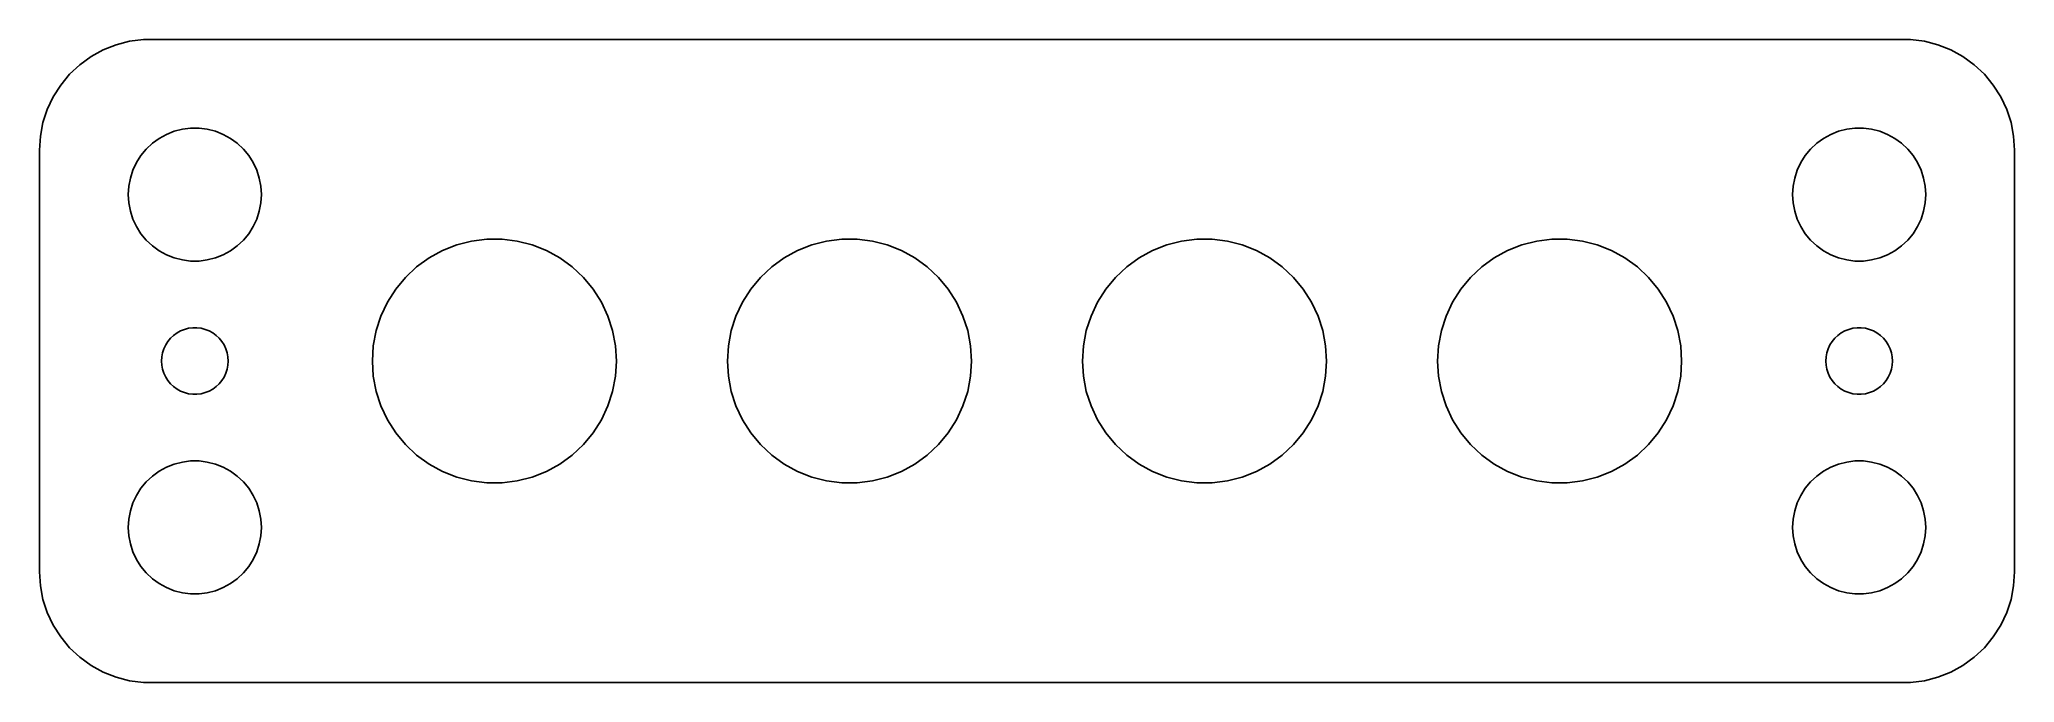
# Model space of a CAD drawing. Header units: metres. Extents: x -44.5 to 44.5, y -14.5 to 14.5.
import ezdxf

# ---------------------------------------------------------------- set-up
doc = ezdxf.new("R2010")
doc.units = ezdxf.units.M

msp = doc.modelspace()

# ---------------------------------------------------------------- linework, layer by layer
for p, q in [((-41.0451, 14.2553), (-41.6289, 14.0241)), ((-40.4369, 14.4114), (-41.0451, 14.2553)), ((-39.8139, 14.4901), (-40.4369, 14.4114)), ((39.8139, 14.4901), (-39.8139, 14.4901)), ((40.4369, 14.4114), (39.8139, 14.4901)), ((41.0451, 14.2553), (40.4369, 14.4114)), ((41.6289, 14.0241), (41.0451, 14.2553)), ((-42.6871, 13.3526), (-43.1448, 12.9227)), ((-42.1791, 13.7216), (-42.6871, 13.3526)), ((-41.6289, 14.0241), (-42.1791, 13.7216)), ((42.1791, 13.7216), (41.6289, 14.0241)), ((42.6871, 13.3526), (42.1791, 13.7216)), ((43.1448, 12.9227), (42.6871, 13.3526)), ((-43.1448, 12.9227), (-43.5451, 12.4389)), ((43.5451, 12.4389), (43.1448, 12.9227)), ((-43.8815, 11.9088), (-44.1489, 11.3406)), ((-43.5451, 12.4389), (-43.8815, 11.9088)), ((43.8815, 11.9088), (43.5451, 12.4389)), ((44.1489, 11.3406), (43.8815, 11.9088)), ((-44.3429, 10.7434), (-44.4606, 10.1267)), ((-44.1489, 11.3406), (-44.3429, 10.7434)), ((44.3429, 10.7434), (44.1489, 11.3406)), ((44.4606, 10.1267), (44.3429, 10.7434)), ((-44.4606, 10.1267), (-44.5, 9.5)), ((-39.6869, 9.55363), (-39.4123, 9.81154)), ((-39.4123, 9.81154), (-39.1075, 10.033)), ((-39.1075, 10.033), (-38.7773, 10.2145)), ((-38.7773, 10.2145), (-38.427, 10.3532)), ((-38.427, 10.3532), (-38.0621, 10.4469)), ((-38.0621, 10.4469), (-37.6884, 10.4941)), ((-37.6884, 10.4941), (-37.3116, 10.4941)), ((-37.3116, 10.4941), (-36.9379, 10.4469)), ((-36.9379, 10.4469), (-36.5729, 10.3532)), ((-36.5729, 10.3532), (-36.2227, 10.2145)), ((-36.2227, 10.2145), (-35.8925, 10.033)), ((-35.8925, 10.033), (-35.5877, 9.81154)), ((-35.5877, 9.81154), (-35.3131, 9.55363)), ((35.3131, 9.55363), (35.5877, 9.81154)), ((35.5877, 9.81154), (35.8925, 10.033)), ((35.8925, 10.033), (36.2227, 10.2145)), ((36.2227, 10.2145), (36.5729, 10.3532)), ((36.5729, 10.3532), (36.9379, 10.4469)), ((36.9379, 10.4469), (37.3116, 10.4941)), ((37.3116, 10.4941), (37.6884, 10.4941)), ((37.6884, 10.4941), (38.0621, 10.4469)), ((38.0621, 10.4469), (38.427, 10.3532)), ((38.427, 10.3532), (38.7773, 10.2145)), ((38.7773, 10.2145), (39.1075, 10.033)), ((39.1075, 10.033), (39.4123, 9.81154)), ((39.4123, 9.81154), (39.6869, 9.55363)), ((44.5, 9.5), (44.4606, 10.1267)), ((-44.5, 9.5), (-44.5, -9.5)), ((-40.2893, 8.60437), (-40.1289, 8.94525)), ((-40.1289, 8.94525), (-39.927, 9.26335)), ((-39.927, 9.26335), (-39.6869, 9.55363)), ((-35.3131, 9.55363), (-35.0729, 9.26335)), ((-35.0729, 9.26335), (-34.8711, 8.94525)), ((-34.8711, 8.94525), (-34.7107, 8.60437)), ((34.7107, 8.60437), (34.8711, 8.94525)), ((34.8711, 8.94525), (35.0729, 9.26335)), ((35.0729, 9.26335), (35.3131, 9.55363)), ((39.6869, 9.55363), (39.927, 9.26335)), ((39.927, 9.26335), (40.1289, 8.94525)), ((40.1289, 8.94525), (40.2893, 8.60437)), ((44.5, -9.5), (44.5, 9.5)), ((-40.4763, 7.87599), (-40.4057, 8.24606)), ((-40.4057, 8.24606), (-40.2893, 8.60437)), ((-34.7107, 8.60437), (-34.5942, 8.24606)), ((-34.5942, 8.24606), (-34.5237, 7.87599)), ((34.5237, 7.87599), (34.5942, 8.24606)), ((34.5942, 8.24606), (34.7107, 8.60437)), ((40.2893, 8.60437), (40.4057, 8.24606)), ((40.4057, 8.24606), (40.4763, 7.87599)), ((-40.5, 7.5), (-40.4763, 7.87599)), ((-40.4763, 7.12399), (-40.5, 7.5)), ((-40.4057, 6.75392), (-40.4763, 7.12399)), ((-34.5237, 7.12399), (-34.5942, 6.75392)), ((-34.5237, 7.87599), (-34.5, 7.5)), ((-34.5, 7.5), (-34.5237, 7.12399)), ((34.5, 7.5), (34.5237, 7.87599)), ((34.5237, 7.12399), (34.5, 7.5)), ((34.5942, 6.75392), (34.5237, 7.12399)), ((40.4763, 7.12399), (40.4057, 6.75392)), ((40.4763, 7.87599), (40.5, 7.5)), ((40.5, 7.5), (40.4763, 7.12399)), ((-40.2893, 6.39561), (-40.4057, 6.75392)), ((-40.1289, 6.05473), (-40.2893, 6.39561)), ((-34.7107, 6.39561), (-34.8711, 6.05473)), ((-34.5942, 6.75392), (-34.7107, 6.39561)), ((34.7107, 6.39561), (34.5942, 6.75392)), ((34.8711, 6.05473), (34.7107, 6.39561)), ((40.2893, 6.39561), (40.1289, 6.05473)), ((40.4057, 6.75392), (40.2893, 6.39561)), ((-39.927, 5.73663), (-40.1289, 6.05473)), ((-39.6869, 5.44635), (-39.927, 5.73663)), ((-39.4123, 5.18845), (-39.6869, 5.44635)), ((-35.3131, 5.44635), (-35.5877, 5.18845)), ((-35.0729, 5.73663), (-35.3131, 5.44635)), ((-34.8711, 6.05473), (-35.0729, 5.73663)), ((-25.6996, 5.2308), (-25.0306, 5.40257)), ((-25.0306, 5.40257), (-24.3453, 5.48914)), ((-24.3453, 5.48914), (-23.6546, 5.48914)), ((-23.6546, 5.48914), (-22.9694, 5.40257)), ((-22.9694, 5.40257), (-22.3004, 5.2308)), ((-9.69958, 5.2308), (-9.03059, 5.40257)), ((-9.03059, 5.40257), (-8.34534, 5.48914)), ((-8.34534, 5.48914), (-7.65465, 5.48914)), ((-7.65465, 5.48914), (-6.96939, 5.40257)), ((-6.96939, 5.40257), (-6.3004, 5.2308)), ((6.3004, 5.2308), (6.96939, 5.40257)), ((6.96939, 5.40257), (7.65465, 5.48914)), ((7.65465, 5.48914), (8.34534, 5.48914)), ((8.34534, 5.48914), (9.03059, 5.40257)), ((9.03059, 5.40257), (9.69958, 5.2308)), ((22.3004, 5.2308), (22.9694, 5.40257)), ((22.9694, 5.40257), (23.6546, 5.48914)), ((23.6546, 5.48914), (24.3453, 5.48914)), ((24.3453, 5.48914), (25.0306, 5.40257)), ((25.0306, 5.40257), (25.6996, 5.2308)), ((35.0729, 5.73663), (34.8711, 6.05473)), ((35.3131, 5.44635), (35.0729, 5.73663)), ((35.5877, 5.18845), (35.3131, 5.44635)), ((39.6869, 5.44635), (39.4123, 5.18845)), ((39.927, 5.73663), (39.6869, 5.44635)), ((40.1289, 6.05473), (39.927, 5.73663)), ((-39.1075, 4.96701), (-39.4123, 5.18845)), ((-38.7773, 4.78551), (-39.1075, 4.96701)), ((-38.427, 4.64682), (-38.7773, 4.78551)), ((-38.0621, 4.55313), (-38.427, 4.64682)), ((-37.6884, 4.50591), (-38.0621, 4.55313)), ((-37.3116, 4.50591), (-37.6884, 4.50591)), ((-36.9379, 4.55313), (-37.3116, 4.50591)), ((-36.5729, 4.64682), (-36.9379, 4.55313)), ((-36.2227, 4.78551), (-36.5729, 4.64682)), ((-35.8925, 4.96701), (-36.2227, 4.78551)), ((-35.5877, 5.18845), (-35.8925, 4.96701)), ((-27.5058, 4.23781), (-26.947, 4.6438)), ((-26.947, 4.6438), (-26.3418, 4.97655)), ((-26.3418, 4.97655), (-25.6996, 5.2308)), ((-22.3004, 5.2308), (-21.6582, 4.97655)), ((-21.6582, 4.97655), (-21.0529, 4.6438)), ((-21.0529, 4.6438), (-20.4942, 4.23781)), ((-11.5058, 4.23781), (-10.947, 4.6438)), ((-10.947, 4.6438), (-10.3418, 4.97655)), ((-10.3418, 4.97655), (-9.69958, 5.2308)), ((-6.3004, 5.2308), (-5.6582, 4.97655)), ((-5.6582, 4.97655), (-5.05295, 4.6438)), ((-5.05295, 4.6438), (-4.49416, 4.23781)), ((4.49416, 4.23781), (5.05295, 4.6438)), ((5.05295, 4.6438), (5.6582, 4.97655)), ((5.6582, 4.97655), (6.3004, 5.2308)), ((9.69958, 5.2308), (10.3418, 4.97655)), ((10.3418, 4.97655), (10.947, 4.6438)), ((10.947, 4.6438), (11.5058, 4.23781)), ((20.4942, 4.23781), (21.0529, 4.6438)), ((21.0529, 4.6438), (21.6582, 4.97655)), ((21.6582, 4.97655), (22.3004, 5.2308)), ((25.6996, 5.2308), (26.3418, 4.97655)), ((26.3418, 4.97655), (26.947, 4.6438)), ((26.947, 4.6438), (27.5058, 4.23781)), ((35.8925, 4.96701), (35.5877, 5.18845)), ((36.2227, 4.78551), (35.8925, 4.96701)), ((36.5729, 4.64682), (36.2227, 4.78551)), ((36.9379, 4.55313), (36.5729, 4.64682)), ((37.3116, 4.50591), (36.9379, 4.55313)), ((37.6884, 4.50591), (37.3116, 4.50591)), ((38.0621, 4.55313), (37.6884, 4.50591)), ((38.427, 4.64682), (38.0621, 4.55313)), ((38.7773, 4.78551), (38.427, 4.64682)), ((39.1075, 4.96701), (38.7773, 4.78551)), ((39.4123, 5.18845), (39.1075, 4.96701)), ((-28.4496, 3.23282), (-28.0093, 3.765)), ((-28.0093, 3.765), (-27.5058, 4.23781)), ((-20.4942, 4.23781), (-19.9907, 3.765)), ((-19.9907, 3.765), (-19.5504, 3.23282)), ((-12.4496, 3.23282), (-12.0093, 3.765)), ((-12.0093, 3.765), (-11.5058, 4.23781)), ((-4.49416, 4.23781), (-3.99066, 3.765)), ((-3.99066, 3.765), (-3.5504, 3.23282)), ((3.5504, 3.23282), (3.99066, 3.765)), ((3.99066, 3.765), (4.49416, 4.23781)), ((11.5058, 4.23781), (12.0093, 3.765)), ((12.0093, 3.765), (12.4496, 3.23282)), ((19.5504, 3.23282), (19.9907, 3.765)), ((19.9907, 3.765), (20.4942, 4.23781)), ((27.5058, 4.23781), (28.0093, 3.765)), ((28.0093, 3.765), (28.4496, 3.23282)), ((-28.8197, 2.64964), (-28.4496, 3.23282)), ((-19.5504, 3.23282), (-19.1803, 2.64964)), ((-12.8197, 2.64964), (-12.4496, 3.23282)), ((-3.5504, 3.23282), (-3.18031, 2.64964)), ((3.18031, 2.64964), (3.5504, 3.23282)), ((12.4496, 3.23282), (12.8197, 2.64964)), ((19.1803, 2.64964), (19.5504, 3.23282)), ((28.4496, 3.23282), (28.8197, 2.64964)), ((-29.3272, 1.36778), (-29.1138, 2.02467)), ((-29.1138, 2.02467), (-28.8197, 2.64964)), ((-19.1803, 2.64964), (-18.8862, 2.02467)), ((-18.8862, 2.02467), (-18.6728, 1.36778)), ((-13.3272, 1.36778), (-13.1138, 2.02467)), ((-13.1138, 2.02467), (-12.8197, 2.64964)), ((-3.18031, 2.64964), (-2.88622, 2.02467)), ((-2.88622, 2.02467), (-2.67279, 1.36778)), ((2.67279, 1.36778), (2.88622, 2.02467)), ((2.88622, 2.02467), (3.18031, 2.64964)), ((12.8197, 2.64964), (13.1138, 2.02467)), ((13.1138, 2.02467), (13.3272, 1.36778)), ((18.6728, 1.36778), (18.8862, 2.02467)), ((18.8862, 2.02467), (19.1803, 2.64964)), ((28.8197, 2.64964), (29.1138, 2.02467)), ((29.1138, 2.02467), (29.3272, 1.36778)), ((-38.7135, 0.881668), (-38.5934, 1.02681)), ((-38.5934, 1.02681), (-38.4561, 1.15576)), ((-38.4561, 1.15576), (-38.3037, 1.26648)), ((-38.3037, 1.26648), (-38.1387, 1.35724)), ((-38.1387, 1.35724), (-37.9635, 1.42657)), ((-37.9635, 1.42657), (-37.7811, 1.47342)), ((-37.7811, 1.47342), (-37.5942, 1.49704)), ((-37.5942, 1.49704), (-37.4058, 1.49704)), ((-37.4058, 1.49704), (-37.2189, 1.47342)), ((-37.2189, 1.47342), (-37.0365, 1.42657)), ((-37.0365, 1.42657), (-36.8613, 1.35724)), ((-36.8613, 1.35724), (-36.6963, 1.26648)), ((-36.6963, 1.26648), (-36.5439, 1.15576)), ((-36.5439, 1.15576), (-36.4065, 1.02681)), ((-36.4065, 1.02681), (-36.2865, 0.881668)), ((-29.4566, 0.689331), (-29.3272, 1.36778)), ((-18.6728, 1.36778), (-18.5434, 0.689331)), ((-13.4566, 0.689331), (-13.3272, 1.36778)), ((-2.67279, 1.36778), (-2.54337, 0.689331)), ((2.54337, 0.689331), (2.67279, 1.36778)), ((13.3272, 1.36778), (13.4566, 0.689331)), ((18.5434, 0.689331), (18.6728, 1.36778)), ((29.3272, 1.36778), (29.4566, 0.689331)), ((36.2865, 0.881668), (36.4065, 1.02681)), ((36.4065, 1.02681), (36.5439, 1.15576)), ((36.5439, 1.15576), (36.6963, 1.26648)), ((36.6963, 1.26648), (36.8613, 1.35724)), ((36.8613, 1.35724), (37.0365, 1.42657)), ((37.0365, 1.42657), (37.2189, 1.47342)), ((37.2189, 1.47342), (37.4058, 1.49704)), ((37.4058, 1.49704), (37.5942, 1.49704)), ((37.5942, 1.49704), (37.7811, 1.47342)), ((37.7811, 1.47342), (37.9635, 1.42657)), ((37.9635, 1.42657), (38.1387, 1.35724)), ((38.1387, 1.35724), (38.3037, 1.26648)), ((38.3037, 1.26648), (38.4561, 1.15576)), ((38.4561, 1.15576), (38.5934, 1.02681)), ((38.5934, 1.02681), (38.7135, 0.881668)), ((-39, 0), (-38.9882, 0.187988)), ((-38.9882, -0.187988), (-39, 0)), ((-38.9882, 0.187988), (-38.9529, 0.373032)), ((-38.9529, 0.373032), (-38.8947, 0.552185)), ((-38.8947, 0.552185), (-38.8145, 0.722626)), ((-38.8145, 0.722626), (-38.7135, 0.881668)), ((-36.2865, 0.881668), (-36.1855, 0.722626)), ((-36.1855, 0.722626), (-36.1053, 0.552185)), ((-36.1053, 0.552185), (-36.0471, 0.373032)), ((-36.0471, 0.373032), (-36.0118, 0.187988)), ((-36.0118, 0.187988), (-36, 0)), ((-36, 0), (-36.0118, -0.187988)), ((-29.5, 0), (-29.4566, 0.689331)), ((-29.4566, -0.689331), (-29.5, 0)), ((-18.5434, 0.689331), (-18.5, 0)), ((-18.5, 0), (-18.5434, -0.689331)), ((-13.5, 0), (-13.4566, 0.689331)), ((-13.4566, -0.689331), (-13.5, 0)), ((-2.54337, 0.689331), (-2.5, 0)), ((-2.5, 0), (-2.54337, -0.689331)), ((2.5, 0), (2.54337, 0.689331)), ((2.54337, -0.689331), (2.5, 0)), ((13.4566, 0.689331), (13.5, 0)), ((13.5, 0), (13.4566, -0.689331)), ((18.5, 0), (18.5434, 0.689331)), ((18.5434, -0.689331), (18.5, 0)), ((29.4566, 0.689331), (29.5, 0)), ((29.5, 0), (29.4566, -0.689331)), ((36, 0), (36.0118, 0.187988)), ((36.0118, -0.187988), (36, 0)), ((36.0118, 0.187988), (36.0471, 0.373032)), ((36.0471, 0.373032), (36.1053, 0.552185)), ((36.1053, 0.552185), (36.1855, 0.722626)), ((36.1855, 0.722626), (36.2865, 0.881668)), ((38.7135, 0.881668), (38.8145, 0.722626)), ((38.8145, 0.722626), (38.8947, 0.552185)), ((38.8947, 0.552185), (38.9529, 0.373032)), ((38.9529, 0.373032), (38.9882, 0.187988)), ((38.9882, 0.187988), (39, 0)), ((39, 0), (38.9882, -0.187988)), ((-38.9529, -0.373032), (-38.9882, -0.187988)), ((-38.8947, -0.552185), (-38.9529, -0.373032)), ((-38.8145, -0.722626), (-38.8947, -0.552185)), ((-38.7135, -0.881668), (-38.8145, -0.722626)), ((-38.5934, -1.02681), (-38.7135, -0.881668)), ((-36.2865, -0.881668), (-36.4065, -1.02681)), ((-36.1855, -0.722626), (-36.2865, -0.881668)), ((-36.1053, -0.552185), (-36.1855, -0.722626)), ((-36.0471, -0.373032), (-36.1053, -0.552185)), ((-36.0118, -0.187988), (-36.0471, -0.373032)), ((-29.3272, -1.36778), (-29.4566, -0.689331)), ((-18.5434, -0.689331), (-18.6728, -1.36778)), ((-13.3272, -1.36778), (-13.4566, -0.689331)), ((-2.54337, -0.689331), (-2.67279, -1.36778)), ((2.67279, -1.36778), (2.54337, -0.689331)), ((13.4566, -0.689331), (13.3272, -1.36778)), ((18.6728, -1.36778), (18.5434, -0.689331)), ((29.4566, -0.689331), (29.3272, -1.36778)), ((36.0471, -0.373032), (36.0118, -0.187988)), ((36.1053, -0.552185), (36.0471, -0.373032)), ((36.1855, -0.722626), (36.1053, -0.552185)), ((36.2865, -0.881668), (36.1855, -0.722626)), ((36.4065, -1.02681), (36.2865, -0.881668)), ((38.7135, -0.881668), (38.5934, -1.02681)), ((38.8145, -0.722626), (38.7135, -0.881668)), ((38.8947, -0.552185), (38.8145, -0.722626)), ((38.9529, -0.373032), (38.8947, -0.552185)), ((38.9882, -0.187988), (38.9529, -0.373032)), ((-38.4561, -1.15576), (-38.5934, -1.02681)), ((-38.3037, -1.26648), (-38.4561, -1.15576)), ((-38.1387, -1.35724), (-38.3037, -1.26648)), ((-37.9635, -1.42657), (-38.1387, -1.35724)), ((-37.7811, -1.47342), (-37.9635, -1.42657)), ((-37.5942, -1.49704), (-37.7811, -1.47342)), ((-37.4058, -1.49704), (-37.5942, -1.49704)), ((-37.2189, -1.47342), (-37.4058, -1.49704)), ((-37.0365, -1.42657), (-37.2189, -1.47342)), ((-36.8613, -1.35724), (-37.0365, -1.42657)), ((-36.6963, -1.26648), (-36.8613, -1.35724)), ((-36.5439, -1.15576), (-36.6963, -1.26648)), ((-36.4065, -1.02681), (-36.5439, -1.15576)), ((-29.1138, -2.02467), (-29.3272, -1.36778)), ((-18.6728, -1.36778), (-18.8862, -2.02467)), ((-13.1138, -2.02467), (-13.3272, -1.36778)), ((-2.67279, -1.36778), (-2.88622, -2.02467)), ((2.88622, -2.02467), (2.67279, -1.36778)), ((13.3272, -1.36778), (13.1138, -2.02467)), ((18.8862, -2.02467), (18.6728, -1.36778)), ((29.3272, -1.36778), (29.1138, -2.02467)), ((36.5439, -1.15576), (36.4065, -1.02681)), ((36.6963, -1.26648), (36.5439, -1.15576)), ((36.8613, -1.35724), (36.6963, -1.26648)), ((37.0365, -1.42657), (36.8613, -1.35724)), ((37.2189, -1.47342), (37.0365, -1.42657)), ((37.4058, -1.49704), (37.2189, -1.47342)), ((37.5942, -1.49704), (37.4058, -1.49704)), ((37.7811, -1.47342), (37.5942, -1.49704)), ((37.9635, -1.42657), (37.7811, -1.47342)), ((38.1387, -1.35724), (37.9635, -1.42657)), ((38.3037, -1.26648), (38.1387, -1.35724)), ((38.4561, -1.15576), (38.3037, -1.26648)), ((38.5934, -1.02681), (38.4561, -1.15576)), ((-28.8197, -2.64964), (-29.1138, -2.02467)), ((-28.4496, -3.23282), (-28.8197, -2.64964)), ((-19.1803, -2.64964), (-19.5504, -3.23282)), ((-18.8862, -2.02467), (-19.1803, -2.64964)), ((-12.8197, -2.64964), (-13.1138, -2.02467)), ((-12.4496, -3.23282), (-12.8197, -2.64964)), ((-3.18031, -2.64964), (-3.5504, -3.23282)), ((-2.88622, -2.02467), (-3.18031, -2.64964)), ((3.18031, -2.64964), (2.88622, -2.02467)), ((3.5504, -3.23282), (3.18031, -2.64964)), ((12.8197, -2.64964), (12.4496, -3.23282)), ((13.1138, -2.02467), (12.8197, -2.64964)), ((19.1803, -2.64964), (18.8862, -2.02467)), ((19.5504, -3.23282), (19.1803, -2.64964)), ((28.8197, -2.64964), (28.4496, -3.23282)), ((29.1138, -2.02467), (28.8197, -2.64964)), ((-28.0093, -3.765), (-28.4496, -3.23282)), ((-19.5504, -3.23282), (-19.9907, -3.765)), ((-12.0093, -3.765), (-12.4496, -3.23282)), ((-3.5504, -3.23282), (-3.99066, -3.765)), ((3.99066, -3.765), (3.5504, -3.23282)), ((12.4496, -3.23282), (12.0093, -3.765)), ((19.9907, -3.765), (19.5504, -3.23282)), ((28.4496, -3.23282), (28.0093, -3.765)), ((-27.5058, -4.23781), (-28.0093, -3.765)), ((-26.947, -4.6438), (-27.5058, -4.23781)), ((-20.4942, -4.23781), (-21.0529, -4.6438)), ((-19.9907, -3.765), (-20.4942, -4.23781)), ((-11.5058, -4.23781), (-12.0093, -3.765)), ((-10.947, -4.6438), (-11.5058, -4.23781)), ((-4.49416, -4.23781), (-5.05295, -4.6438)), ((-3.99066, -3.765), (-4.49416, -4.23781)), ((4.49416, -4.23781), (3.99066, -3.765)), ((5.05295, -4.6438), (4.49416, -4.23781)), ((11.5058, -4.23781), (10.947, -4.6438)), ((12.0093, -3.765), (11.5058, -4.23781)), ((20.4942, -4.23781), (19.9907, -3.765)), ((21.0529, -4.6438), (20.4942, -4.23781)), ((27.5058, -4.23781), (26.947, -4.6438)), ((28.0093, -3.765), (27.5058, -4.23781)), ((-39.6869, -5.44635), (-39.4123, -5.18845)), ((-39.4123, -5.18845), (-39.1075, -4.96701)), ((-39.1075, -4.96701), (-38.7773, -4.78551)), ((-38.7773, -4.78551), (-38.427, -4.64682)), ((-38.427, -4.64682), (-38.0621, -4.55313)), ((-38.0621, -4.55313), (-37.6884, -4.50591)), ((-37.6884, -4.50591), (-37.3116, -4.50591)), ((-37.3116, -4.50591), (-36.9379, -4.55313)), ((-36.9379, -4.55313), (-36.5729, -4.64682)), ((-36.5729, -4.64682), (-36.2227, -4.78551)), ((-36.2227, -4.78551), (-35.8925, -4.96701)), ((-35.8925, -4.96701), (-35.5877, -5.18845)), ((-35.5877, -5.18845), (-35.3131, -5.44635)), ((-26.3418, -4.97655), (-26.947, -4.6438)), ((-25.6996, -5.2308), (-26.3418, -4.97655)), ((-25.0306, -5.40257), (-25.6996, -5.2308)), ((-22.3004, -5.2308), (-22.9694, -5.40257)), ((-21.6582, -4.97655), (-22.3004, -5.2308)), ((-21.0529, -4.6438), (-21.6582, -4.97655)), ((-10.3418, -4.97655), (-10.947, -4.6438)), ((-9.69958, -5.2308), (-10.3418, -4.97655)), ((-9.03059, -5.40257), (-9.69958, -5.2308)), ((-6.3004, -5.2308), (-6.96939, -5.40257)), ((-5.6582, -4.97655), (-6.3004, -5.2308)), ((-5.05295, -4.6438), (-5.6582, -4.97655)), ((5.6582, -4.97655), (5.05295, -4.6438)), ((6.3004, -5.2308), (5.6582, -4.97655)), ((6.96939, -5.40257), (6.3004, -5.2308)), ((9.69958, -5.2308), (9.03059, -5.40257)), ((10.3418, -4.97655), (9.69958, -5.2308)), ((10.947, -4.6438), (10.3418, -4.97655)), ((21.6582, -4.97655), (21.0529, -4.6438)), ((22.3004, -5.2308), (21.6582, -4.97655)), ((22.9694, -5.40257), (22.3004, -5.2308)), ((25.6996, -5.2308), (25.0306, -5.40257)), ((26.3418, -4.97655), (25.6996, -5.2308)), ((26.947, -4.6438), (26.3418, -4.97655)), ((35.3131, -5.44635), (35.5877, -5.18845)), ((35.5877, -5.18845), (35.8925, -4.96701)), ((35.8925, -4.96701), (36.2227, -4.78551)), ((36.2227, -4.78551), (36.5729, -4.64682)), ((36.5729, -4.64682), (36.9379, -4.55313)), ((36.9379, -4.55313), (37.3116, -4.50591)), ((37.3116, -4.50591), (37.6884, -4.50591)), ((37.6884, -4.50591), (38.0621, -4.55313)), ((38.0621, -4.55313), (38.427, -4.64682)), ((38.427, -4.64682), (38.7773, -4.78551)), ((38.7773, -4.78551), (39.1075, -4.96701)), ((39.1075, -4.96701), (39.4123, -5.18845)), ((39.4123, -5.18845), (39.6869, -5.44635)), ((-40.2893, -6.39561), (-40.1289, -6.05473)), ((-40.1289, -6.05473), (-39.927, -5.73663)), ((-39.927, -5.73663), (-39.6869, -5.44635)), ((-35.3131, -5.44635), (-35.0729, -5.73663)), ((-35.0729, -5.73663), (-34.8711, -6.05473)), ((-34.8711, -6.05473), (-34.7107, -6.39561)), ((-24.3453, -5.48914), (-25.0306, -5.40257)), ((-23.6546, -5.48914), (-24.3453, -5.48914)), ((-22.9694, -5.40257), (-23.6546, -5.48914)), ((-8.34534, -5.48914), (-9.03059, -5.40257)), ((-7.65465, -5.48914), (-8.34534, -5.48914)), ((-6.96939, -5.40257), (-7.65465, -5.48914)), ((7.65465, -5.48914), (6.96939, -5.40257)), ((8.34534, -5.48914), (7.65465, -5.48914)), ((9.03059, -5.40257), (8.34534, -5.48914)), ((23.6546, -5.48914), (22.9694, -5.40257)), ((24.3453, -5.48914), (23.6546, -5.48914)), ((25.0306, -5.40257), (24.3453, -5.48914)), ((34.7107, -6.39561), (34.8711, -6.05473)), ((34.8711, -6.05473), (35.0729, -5.73663)), ((35.0729, -5.73663), (35.3131, -5.44635)), ((39.6869, -5.44635), (39.927, -5.73663)), ((39.927, -5.73663), (40.1289, -6.05473)), ((40.1289, -6.05473), (40.2893, -6.39561)), ((-40.4763, -7.12399), (-40.4057, -6.75392)), ((-40.4057, -6.75392), (-40.2893, -6.39561)), ((-34.7107, -6.39561), (-34.5942, -6.75392)), ((-34.5942, -6.75392), (-34.5237, -7.12399)), ((34.5237, -7.12399), (34.5942, -6.75392)), ((34.5942, -6.75392), (34.7107, -6.39561)), ((40.2893, -6.39561), (40.4057, -6.75392)), ((40.4057, -6.75392), (40.4763, -7.12399)), ((-40.5, -7.5), (-40.4763, -7.12399)), ((-40.4763, -7.87599), (-40.5, -7.5)), ((-40.4057, -8.24606), (-40.4763, -7.87599)), ((-34.5237, -7.87599), (-34.5942, -8.24606)), ((-34.5237, -7.12399), (-34.5, -7.5)), ((-34.5, -7.5), (-34.5237, -7.87599)), ((34.5, -7.5), (34.5237, -7.12399)), ((34.5237, -7.87599), (34.5, -7.5)), ((34.5942, -8.24606), (34.5237, -7.87599)), ((40.4763, -7.87599), (40.4057, -8.24606)), ((40.4763, -7.12399), (40.5, -7.5)), ((40.5, -7.5), (40.4763, -7.87599)), ((-40.2893, -8.60437), (-40.4057, -8.24606)), ((-40.1289, -8.94525), (-40.2893, -8.60437)), ((-34.7107, -8.60437), (-34.8711, -8.94525)), ((-34.5942, -8.24606), (-34.7107, -8.60437)), ((34.7107, -8.60437), (34.5942, -8.24606)), ((34.8711, -8.94525), (34.7107, -8.60437)), ((40.2893, -8.60437), (40.1289, -8.94525)), ((40.4057, -8.24606), (40.2893, -8.60437)), ((-44.5, -9.5), (-44.4606, -10.1267)), ((-39.927, -9.26335), (-40.1289, -8.94525)), ((-39.6869, -9.55363), (-39.927, -9.26335)), ((-39.4123, -9.81154), (-39.6869, -9.55363)), ((-35.3131, -9.55363), (-35.5877, -9.81154)), ((-35.0729, -9.26335), (-35.3131, -9.55363)), ((-34.8711, -8.94525), (-35.0729, -9.26335)), ((35.0729, -9.26335), (34.8711, -8.94525)), ((35.3131, -9.55363), (35.0729, -9.26335)), ((35.5877, -9.81154), (35.3131, -9.55363)), ((39.6869, -9.55363), (39.4123, -9.81154)), ((39.927, -9.26335), (39.6869, -9.55363)), ((40.1289, -8.94525), (39.927, -9.26335)), ((44.4606, -10.1267), (44.5, -9.5)), ((-44.4606, -10.1267), (-44.3429, -10.7434)), ((-39.1075, -10.033), (-39.4123, -9.81154)), ((-38.7773, -10.2145), (-39.1075, -10.033)), ((-38.427, -10.3532), (-38.7773, -10.2145)), ((-38.0621, -10.4469), (-38.427, -10.3532)), ((-37.6884, -10.4941), (-38.0621, -10.4469)), ((-37.3116, -10.4941), (-37.6884, -10.4941)), ((-36.9379, -10.4469), (-37.3116, -10.4941)), ((-36.5729, -10.3532), (-36.9379, -10.4469)), ((-36.2227, -10.2145), (-36.5729, -10.3532)), ((-35.8925, -10.033), (-36.2227, -10.2145)), ((-35.5877, -9.81154), (-35.8925, -10.033)), ((35.8925, -10.033), (35.5877, -9.81154)), ((36.2227, -10.2145), (35.8925, -10.033)), ((36.5729, -10.3532), (36.2227, -10.2145)), ((36.9379, -10.4469), (36.5729, -10.3532)), ((37.3116, -10.4941), (36.9379, -10.4469)), ((37.6884, -10.4941), (37.3116, -10.4941)), ((38.0621, -10.4469), (37.6884, -10.4941)), ((38.427, -10.3532), (38.0621, -10.4469)), ((38.7773, -10.2145), (38.427, -10.3532)), ((39.1075, -10.033), (38.7773, -10.2145)), ((39.4123, -9.81154), (39.1075, -10.033)), ((44.3429, -10.7434), (44.4606, -10.1267)), ((-44.3429, -10.7434), (-44.1489, -11.3406)), ((-44.1489, -11.3406), (-43.8815, -11.9088)), ((43.8815, -11.9088), (44.1489, -11.3406)), ((44.1489, -11.3406), (44.3429, -10.7434)), ((-43.8815, -11.9088), (-43.5451, -12.4389)), ((-43.5451, -12.4389), (-43.1448, -12.9227)), ((43.1448, -12.9227), (43.5451, -12.4389)), ((43.5451, -12.4389), (43.8815, -11.9088)), ((-43.1448, -12.9227), (-42.6871, -13.3526)), ((42.6871, -13.3526), (43.1448, -12.9227)), ((-42.6871, -13.3526), (-42.1791, -13.7216)), ((-42.1791, -13.7216), (-41.6289, -14.0241)), ((-41.6289, -14.0241), (-41.0451, -14.2553)), ((41.0451, -14.2553), (41.6289, -14.0241)), ((41.6289, -14.0241), (42.1791, -13.7216)), ((42.1791, -13.7216), (42.6871, -13.3526)), ((-41.0451, -14.2553), (-40.4369, -14.4114)), ((-40.4369, -14.4114), (-39.8139, -14.4901)), ((-39.8139, -14.4901), (39.8139, -14.4901)), ((39.8139, -14.4901), (40.4369, -14.4114)), ((40.4369, -14.4114), (41.0451, -14.2553))]:
    msp.add_line(p, q)

doc.saveas('drawing.dxf')
